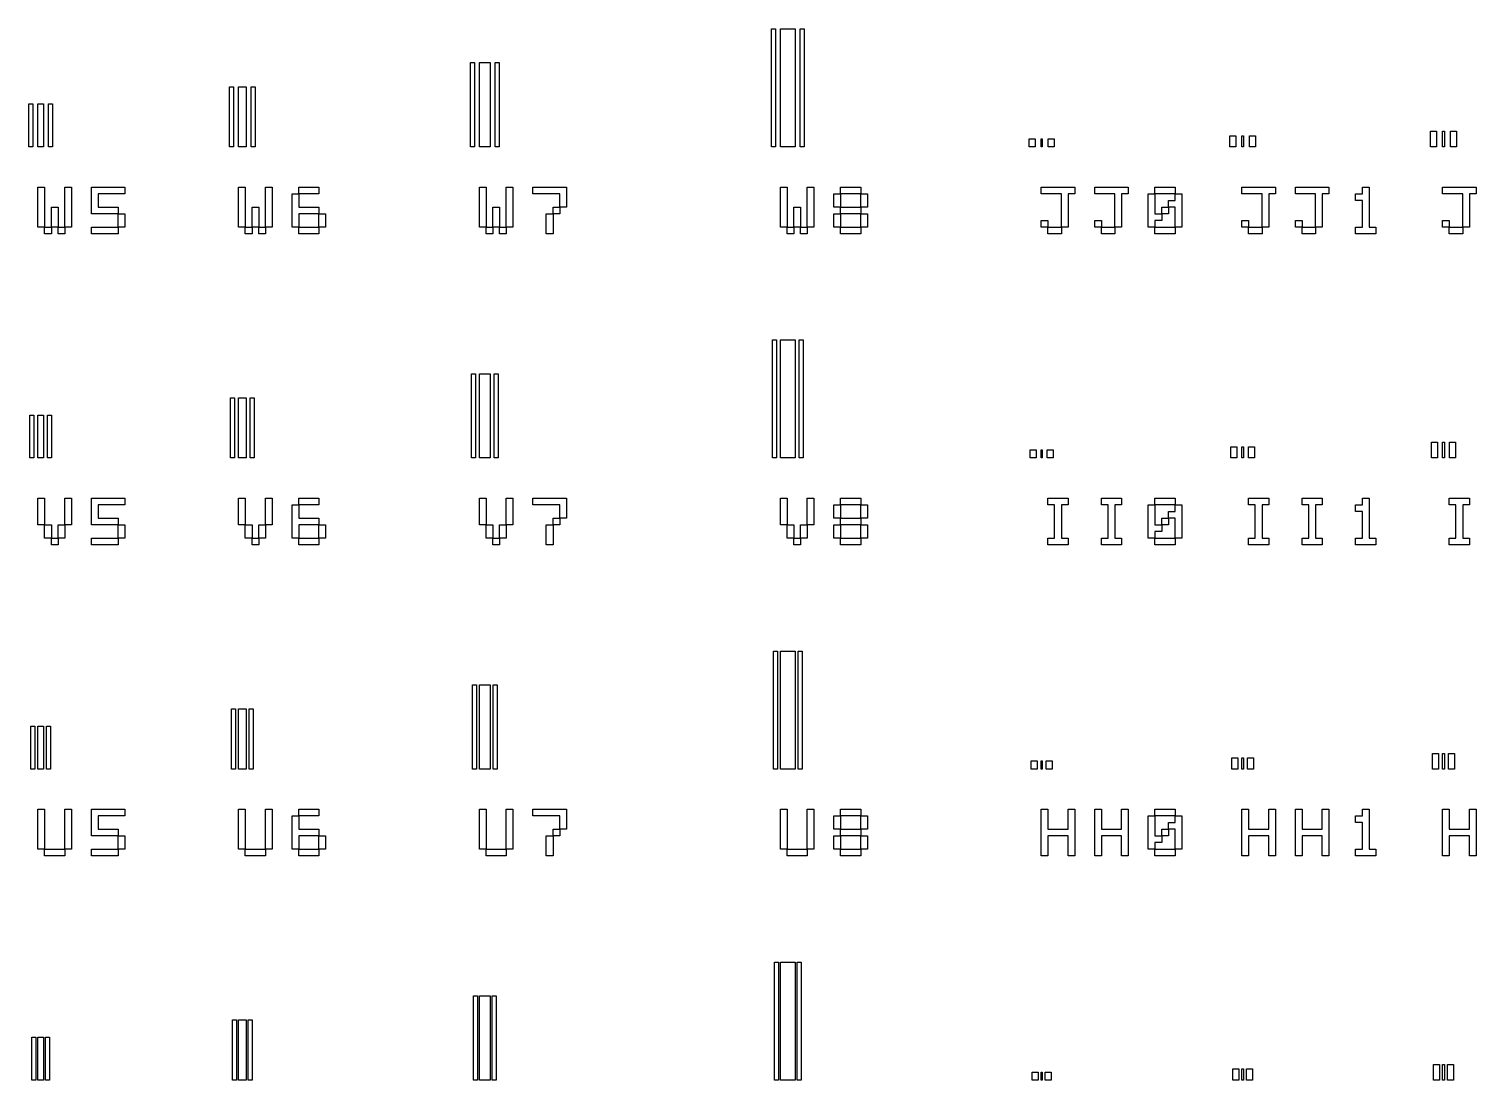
# Model space of a CAD drawing. Extents: x 0 to 3000, y 0 to 2000.
# Drawn here: x 1526 to 2247, y 1000 to 1524 of the extents above; entities that cross this region are included whole.
import ezdxf

# ---------------------------------------------------------------- set-up
doc = ezdxf.new("R2010")
doc.units = 0
doc.layers.add('L1D0', color=1, linetype='CONTINUOUS')

msp = doc.modelspace()

# ---------------------------------------------------------------- linework, layer by layer
at = {"layer": 'L1D0'}
for points in [[(1895.5, 1465), (1895.5, 1523.8), (1897.5, 1523.8), (1897.5, 1465)], [(1900, 1465), (1900, 1523.8), (1907.4, 1523.8), (1907.4, 1465)], [(1909.9, 1465), (1909.9, 1523.8), (1911.9, 1523.8), (1911.9, 1465)], [(1745.5, 1465), (1745.5, 1507), (1747.5, 1507), (1747.5, 1465)], [(1750, 1465), (1750, 1507), (1755.3, 1507), (1755.3, 1465)], [(1757.8, 1465), (1757.8, 1507), (1759.8, 1507), (1759.8, 1465)], [(1625.5, 1465), (1625.5, 1495), (1627.5, 1495), (1627.5, 1465)], [(1630, 1465), (1630, 1495), (1633.8, 1495), (1633.8, 1465)], [(1636.3, 1465), (1636.3, 1495), (1638.3, 1495), (1638.3, 1465)], [(1525.5, 1465), (1525.5, 1486.4), (1527.5, 1486.4), (1527.5, 1465)], [(1530, 1465), (1530, 1486.4), (1532.7, 1486.4), (1532.7, 1465)], [(1535.2, 1465), (1535.2, 1486.4), (1537.2, 1486.4), (1537.2, 1465)], [(2224, 1465), (2224, 1472.8), (2227, 1472.8), (2227, 1465)], [(2230, 1465), (2230, 1472.8), (2231, 1472.8), (2231, 1465)], [(2234, 1465), (2234, 1472.8), (2237, 1472.8), (2237, 1465)], [(2024, 1465), (2024, 1469), (2027, 1469), (2027, 1465)], [(2030, 1465), (2030, 1469), (2030.5, 1469), (2030.5, 1465)], [(2033.5, 1465), (2033.5, 1469), (2036.5, 1469), (2036.5, 1465)], [(2124, 1465), (2124, 1470.6), (2127, 1470.6), (2127, 1465)], [(2130, 1465), (2130, 1470.6), (2130.7, 1470.6), (2130.7, 1465)], [(2133.7, 1465), (2133.7, 1470.6), (2136.7, 1470.6), (2136.7, 1465)], [(1530, 1425), (1530, 1428.333), (1530, 1431.667), (1530, 1435), (1530, 1438.333), (1530, 1441.667), (1530, 1445), (1533.333, 1445), (1533.333, 1441.667), (1533.333, 1438.333), (1533.333, 1435), (1533.333, 1431.667), (1533.333, 1428.333), (1533.333, 1425)], [(1543.333, 1425), (1543.333, 1428.333), (1543.333, 1431.667), (1543.333, 1435), (1543.333, 1438.333), (1543.333, 1441.667), (1543.333, 1445), (1546.667, 1445), (1546.667, 1441.667), (1546.667, 1438.333), (1546.667, 1435), (1546.667, 1431.667), (1546.667, 1428.333), (1546.667, 1425)], [(1556.667, 1431.667), (1556.667, 1435), (1556.667, 1438.333), (1556.667, 1441.667), (1556.667, 1445), (1560, 1445), (1563.333, 1445), (1566.667, 1445), (1570, 1445), (1573.333, 1445), (1573.333, 1441.667), (1570, 1441.667), (1566.667, 1441.667), (1563.333, 1441.667), (1560, 1441.667), (1560, 1438.333), (1560, 1435), (1563.333, 1435), (1566.667, 1435), (1570, 1435), (1570, 1431.667), (1566.667, 1431.667), (1563.333, 1431.667), (1560, 1431.667)], [(1630, 1425), (1630, 1428.333), (1630, 1431.667), (1630, 1435), (1630, 1438.333), (1630, 1441.667), (1630, 1445), (1633.333, 1445), (1633.333, 1441.667), (1633.333, 1438.333), (1633.333, 1435), (1633.333, 1431.667), (1633.333, 1428.333), (1633.333, 1425)], [(1643.333, 1425), (1643.333, 1428.333), (1643.333, 1431.667), (1643.333, 1435), (1643.333, 1438.333), (1643.333, 1441.667), (1643.333, 1445), (1646.667, 1445), (1646.667, 1441.667), (1646.667, 1438.333), (1646.667, 1435), (1646.667, 1431.667), (1646.667, 1428.333), (1646.667, 1425)], [(1660, 1441.667), (1660, 1445), (1663.333, 1445), (1666.667, 1445), (1670, 1445), (1670, 1441.667), (1666.667, 1441.667), (1663.333, 1441.667)], [(1750, 1425), (1750, 1428.333), (1750, 1431.667), (1750, 1435), (1750, 1438.333), (1750, 1441.667), (1750, 1445), (1753.333, 1445), (1753.333, 1441.667), (1753.333, 1438.333), (1753.333, 1435), (1753.333, 1431.667), (1753.333, 1428.333), (1753.333, 1425)], [(1763.333, 1425), (1763.333, 1428.333), (1763.333, 1431.667), (1763.333, 1435), (1763.333, 1438.333), (1763.333, 1441.667), (1763.333, 1445), (1766.667, 1445), (1766.667, 1441.667), (1766.667, 1438.333), (1766.667, 1435), (1766.667, 1431.667), (1766.667, 1428.333), (1766.667, 1425)], [(1790, 1435), (1790, 1438.333), (1790, 1441.667), (1786.667, 1441.667), (1783.333, 1441.667), (1780, 1441.667), (1776.667, 1441.667), (1776.667, 1445), (1780, 1445), (1783.333, 1445), (1786.667, 1445), (1790, 1445), (1793.333, 1445), (1793.333, 1441.667), (1793.333, 1438.333), (1793.333, 1435)], [(1900, 1425), (1900, 1428.333), (1900, 1431.667), (1900, 1435), (1900, 1438.333), (1900, 1441.667), (1900, 1445), (1903.333, 1445), (1903.333, 1441.667), (1903.333, 1438.333), (1903.333, 1435), (1903.333, 1431.667), (1903.333, 1428.333), (1903.333, 1425)], [(1913.333, 1425), (1913.333, 1428.333), (1913.333, 1431.667), (1913.333, 1435), (1913.333, 1438.333), (1913.333, 1441.667), (1913.333, 1445), (1916.667, 1445), (1916.667, 1441.667), (1916.667, 1438.333), (1916.667, 1435), (1916.667, 1431.667), (1916.667, 1428.333), (1916.667, 1425)], [(1930, 1441.667), (1930, 1445), (1933.333, 1445), (1936.667, 1445), (1940, 1445), (1940, 1441.667), (1936.667, 1441.667), (1933.333, 1441.667)], [(2040, 1425), (2040, 1428.333), (2040, 1431.667), (2040, 1435), (2040, 1438.333), (2040, 1441.667), (2036.667, 1441.667), (2033.333, 1441.667), (2030, 1441.667), (2030, 1445), (2033.333, 1445), (2036.667, 1445), (2040, 1445), (2043.333, 1445), (2046.667, 1445), (2046.667, 1441.667), (2043.333, 1441.667), (2043.333, 1438.333), (2043.333, 1435), (2043.333, 1431.667), (2043.333, 1428.333), (2043.333, 1425)], [(2066.667, 1425), (2066.667, 1428.333), (2066.667, 1431.667), (2066.667, 1435), (2066.667, 1438.333), (2066.667, 1441.667), (2063.333, 1441.667), (2060, 1441.667), (2056.667, 1441.667), (2056.667, 1445), (2060, 1445), (2063.333, 1445), (2066.667, 1445), (2070, 1445), (2073.333, 1445), (2073.333, 1441.667), (2070, 1441.667), (2070, 1438.333), (2070, 1435), (2070, 1431.667), (2070, 1428.333), (2070, 1425)], [(2086.667, 1441.667), (2086.667, 1445), (2090, 1445), (2093.333, 1445), (2096.667, 1445), (2096.667, 1441.667), (2093.333, 1441.667), (2090, 1441.667)], [(2140, 1425), (2140, 1428.333), (2140, 1431.667), (2140, 1435), (2140, 1438.333), (2140, 1441.667), (2136.667, 1441.667), (2133.333, 1441.667), (2130, 1441.667), (2130, 1445), (2133.333, 1445), (2136.667, 1445), (2140, 1445), (2143.333, 1445), (2146.667, 1445), (2146.667, 1441.667), (2143.333, 1441.667), (2143.333, 1438.333), (2143.333, 1435), (2143.333, 1431.667), (2143.333, 1428.333), (2143.333, 1425)], [(2166.667, 1425), (2166.667, 1428.333), (2166.667, 1431.667), (2166.667, 1435), (2166.667, 1438.333), (2166.667, 1441.667), (2163.333, 1441.667), (2160, 1441.667), (2156.667, 1441.667), (2156.667, 1445), (2160, 1445), (2163.333, 1445), (2166.667, 1445), (2170, 1445), (2173.333, 1445), (2173.333, 1441.667), (2170, 1441.667), (2170, 1438.333), (2170, 1435), (2170, 1431.667), (2170, 1428.333), (2170, 1425)], [(2186.667, 1421.667), (2186.667, 1425), (2190, 1425), (2190, 1428.333), (2190, 1431.667), (2190, 1435), (2190, 1438.333), (2186.667, 1438.333), (2186.667, 1441.667), (2190, 1441.667), (2190, 1445), (2193.333, 1445), (2193.333, 1441.667), (2193.333, 1438.333), (2193.333, 1435), (2193.333, 1431.667), (2193.333, 1428.333), (2193.333, 1425), (2196.667, 1425), (2196.667, 1421.667), (2193.333, 1421.667), (2190, 1421.667)], [(2240, 1425), (2240, 1428.333), (2240, 1431.667), (2240, 1435), (2240, 1438.333), (2240, 1441.667), (2236.667, 1441.667), (2233.333, 1441.667), (2230, 1441.667), (2230, 1445), (2233.333, 1445), (2236.667, 1445), (2240, 1445), (2243.333, 1445), (2246.667, 1445), (2246.667, 1441.667), (2243.333, 1441.667), (2243.333, 1438.333), (2243.333, 1435), (2243.333, 1431.667), (2243.333, 1428.333), (2243.333, 1425)], [(1656.667, 1425), (1656.667, 1428.333), (1656.667, 1431.667), (1656.667, 1435), (1656.667, 1438.333), (1656.667, 1441.667), (1660, 1441.667), (1660, 1438.333), (1660, 1435), (1663.333, 1435), (1666.667, 1435), (1670, 1435), (1670, 1431.667), (1666.667, 1431.667), (1663.333, 1431.667), (1660, 1431.667), (1660, 1428.333), (1660, 1425)], [(1926.667, 1435), (1926.667, 1438.333), (1926.667, 1441.667), (1930, 1441.667), (1930, 1438.333), (1930, 1435)], [(1940, 1435), (1940, 1438.333), (1940, 1441.667), (1943.333, 1441.667), (1943.333, 1438.333), (1943.333, 1435)], [(2083.333, 1425), (2083.333, 1428.333), (2083.333, 1431.667), (2083.333, 1435), (2083.333, 1438.333), (2083.333, 1441.667), (2086.667, 1441.667), (2086.667, 1438.333), (2086.667, 1435), (2086.667, 1431.667), (2090, 1431.667), (2090, 1428.333), (2086.667, 1428.333), (2086.667, 1425)], [(2096.667, 1425), (2096.667, 1428.333), (2096.667, 1431.667), (2096.667, 1435), (2093.333, 1435), (2093.333, 1438.333), (2096.667, 1438.333), (2096.667, 1441.667), (2100, 1441.667), (2100, 1438.333), (2100, 1435), (2100, 1431.667), (2100, 1428.333), (2100, 1425)], [(1536.667, 1425), (1536.667, 1428.333), (1536.667, 1431.667), (1536.667, 1435), (1540, 1435), (1540, 1431.667), (1540, 1428.333), (1540, 1425)], [(1570, 1425), (1570, 1428.333), (1570, 1431.667), (1573.333, 1431.667), (1573.333, 1428.333), (1573.333, 1425)], [(1636.667, 1425), (1636.667, 1428.333), (1636.667, 1431.667), (1636.667, 1435), (1640, 1435), (1640, 1431.667), (1640, 1428.333), (1640, 1425)], [(1670, 1425), (1670, 1428.333), (1670, 1431.667), (1673.333, 1431.667), (1673.333, 1428.333), (1673.333, 1425)], [(1756.667, 1425), (1756.667, 1428.333), (1756.667, 1431.667), (1756.667, 1435), (1760, 1435), (1760, 1431.667), (1760, 1428.333), (1760, 1425)], [(1783.333, 1421.667), (1783.333, 1425), (1783.333, 1428.333), (1783.333, 1431.667), (1786.667, 1431.667), (1786.667, 1428.333), (1786.667, 1425), (1786.667, 1421.667)], [(1786.667, 1431.667), (1786.667, 1435), (1790, 1435), (1790, 1431.667)], [(1906.667, 1425), (1906.667, 1428.333), (1906.667, 1431.667), (1906.667, 1435), (1910, 1435), (1910, 1431.667), (1910, 1428.333), (1910, 1425)], [(1926.667, 1425), (1926.667, 1428.333), (1926.667, 1431.667), (1930, 1431.667), (1930, 1428.333), (1930, 1425)], [(1930, 1431.667), (1930, 1435), (1933.333, 1435), (1936.667, 1435), (1940, 1435), (1940, 1431.667), (1936.667, 1431.667), (1933.333, 1431.667)], [(1940, 1425), (1940, 1428.333), (1940, 1431.667), (1943.333, 1431.667), (1943.333, 1428.333), (1943.333, 1425)], [(2030, 1425), (2030, 1428.333), (2033.333, 1428.333), (2033.333, 1425)], [(2056.667, 1425), (2056.667, 1428.333), (2060, 1428.333), (2060, 1425)], [(2090, 1431.667), (2090, 1435), (2093.333, 1435), (2093.333, 1431.667)], [(2130, 1425), (2130, 1428.333), (2133.333, 1428.333), (2133.333, 1425)], [(2156.667, 1425), (2156.667, 1428.333), (2160, 1428.333), (2160, 1425)], [(2230, 1425), (2230, 1428.333), (2233.333, 1428.333), (2233.333, 1425)], [(1533.333, 1421.667), (1533.333, 1425), (1536.667, 1425), (1536.667, 1421.667)], [(1540, 1421.667), (1540, 1425), (1543.333, 1425), (1543.333, 1421.667)], [(1556.667, 1421.667), (1556.667, 1425), (1560, 1425), (1563.333, 1425), (1566.667, 1425), (1570, 1425), (1570, 1421.667), (1566.667, 1421.667), (1563.333, 1421.667), (1560, 1421.667)], [(1633.333, 1421.667), (1633.333, 1425), (1636.667, 1425), (1636.667, 1421.667)], [(1640, 1421.667), (1640, 1425), (1643.333, 1425), (1643.333, 1421.667)], [(1660, 1421.667), (1660, 1425), (1663.333, 1425), (1666.667, 1425), (1670, 1425), (1670, 1421.667), (1666.667, 1421.667), (1663.333, 1421.667)], [(1753.333, 1421.667), (1753.333, 1425), (1756.667, 1425), (1756.667, 1421.667)], [(1760, 1421.667), (1760, 1425), (1763.333, 1425), (1763.333, 1421.667)], [(1903.333, 1421.667), (1903.333, 1425), (1906.667, 1425), (1906.667, 1421.667)], [(1910, 1421.667), (1910, 1425), (1913.333, 1425), (1913.333, 1421.667)], [(1930, 1421.667), (1930, 1425), (1933.333, 1425), (1936.667, 1425), (1940, 1425), (1940, 1421.667), (1936.667, 1421.667), (1933.333, 1421.667)], [(2033.333, 1421.667), (2033.333, 1425), (2036.667, 1425), (2040, 1425), (2040, 1421.667), (2036.667, 1421.667)], [(2060, 1421.667), (2060, 1425), (2063.333, 1425), (2066.667, 1425), (2066.667, 1421.667), (2063.333, 1421.667)], [(2086.667, 1421.667), (2086.667, 1425), (2090, 1425), (2093.333, 1425), (2096.667, 1425), (2096.667, 1421.667), (2093.333, 1421.667), (2090, 1421.667)], [(2133.333, 1421.667), (2133.333, 1425), (2136.667, 1425), (2140, 1425), (2140, 1421.667), (2136.667, 1421.667)], [(2160, 1421.667), (2160, 1425), (2163.333, 1425), (2166.667, 1425), (2166.667, 1421.667), (2163.333, 1421.667)], [(2233.333, 1421.667), (2233.333, 1425), (2236.667, 1425), (2240, 1425), (2240, 1421.667), (2236.667, 1421.667)], [(1896, 1310), (1896, 1368.8), (1898, 1368.8), (1898, 1310)], [(1900, 1310), (1900, 1368.8), (1907.4, 1368.8), (1907.4, 1310)], [(1909.4, 1310), (1909.4, 1368.8), (1911.4, 1368.8), (1911.4, 1310)], [(1746, 1310), (1746, 1352), (1748, 1352), (1748, 1310)], [(1750, 1310), (1750, 1352), (1755.3, 1352), (1755.3, 1310)], [(1757.3, 1310), (1757.3, 1352), (1759.3, 1352), (1759.3, 1310)], [(1626, 1310), (1626, 1340), (1628, 1340), (1628, 1310)], [(1630, 1310), (1630, 1340), (1633.8, 1340), (1633.8, 1310)], [(1635.8, 1310), (1635.8, 1340), (1637.8, 1340), (1637.8, 1310)], [(1526, 1310), (1526, 1331.4), (1528, 1331.4), (1528, 1310)], [(1530, 1310), (1530, 1331.4), (1532.7, 1331.4), (1532.7, 1310)], [(1534.7, 1310), (1534.7, 1331.4), (1536.7, 1331.4), (1536.7, 1310)], [(2024.5, 1310), (2024.5, 1314), (2027.5, 1314), (2027.5, 1310)], [(2030, 1310), (2030, 1314), (2030.5, 1314), (2030.5, 1310)], [(2033, 1310), (2033, 1314), (2036, 1314), (2036, 1310)], [(2124.5, 1310), (2124.5, 1315.6), (2127.5, 1315.6), (2127.5, 1310)], [(2130, 1310), (2130, 1315.6), (2130.7, 1315.6), (2130.7, 1310)], [(2133.2, 1310), (2133.2, 1315.6), (2136.2, 1315.6), (2136.2, 1310)], [(2224.5, 1310), (2224.5, 1317.8), (2227.5, 1317.8), (2227.5, 1310)], [(2230, 1310), (2230, 1317.8), (2231, 1317.8), (2231, 1310)], [(2233.5, 1310), (2233.5, 1317.8), (2236.5, 1317.8), (2236.5, 1310)], [(1530, 1276.667), (1530, 1280), (1530, 1283.333), (1530, 1286.667), (1530, 1290), (1533.333, 1290), (1533.333, 1286.667), (1533.333, 1283.333), (1533.333, 1280), (1533.333, 1276.667)], [(1543.333, 1276.667), (1543.333, 1280), (1543.333, 1283.333), (1543.333, 1286.667), (1543.333, 1290), (1546.667, 1290), (1546.667, 1286.667), (1546.667, 1283.333), (1546.667, 1280), (1546.667, 1276.667)], [(1556.667, 1276.667), (1556.667, 1280), (1556.667, 1283.333), (1556.667, 1286.667), (1556.667, 1290), (1560, 1290), (1563.333, 1290), (1566.667, 1290), (1570, 1290), (1573.333, 1290), (1573.333, 1286.667), (1570, 1286.667), (1566.667, 1286.667), (1563.333, 1286.667), (1560, 1286.667), (1560, 1283.333), (1560, 1280), (1563.333, 1280), (1566.667, 1280), (1570, 1280), (1570, 1276.667), (1566.667, 1276.667), (1563.333, 1276.667), (1560, 1276.667)], [(1630, 1276.667), (1630, 1280), (1630, 1283.333), (1630, 1286.667), (1630, 1290), (1633.333, 1290), (1633.333, 1286.667), (1633.333, 1283.333), (1633.333, 1280), (1633.333, 1276.667)], [(1643.333, 1276.667), (1643.333, 1280), (1643.333, 1283.333), (1643.333, 1286.667), (1643.333, 1290), (1646.667, 1290), (1646.667, 1286.667), (1646.667, 1283.333), (1646.667, 1280), (1646.667, 1276.667)], [(1656.667, 1270), (1656.667, 1273.333), (1656.667, 1276.667), (1656.667, 1280), (1656.667, 1283.333), (1656.667, 1286.667), (1660, 1286.667), (1660, 1283.333), (1660, 1280), (1663.333, 1280), (1666.667, 1280), (1670, 1280), (1670, 1276.667), (1666.667, 1276.667), (1663.333, 1276.667), (1660, 1276.667), (1660, 1273.333), (1660, 1270)], [(1660, 1286.667), (1660, 1290), (1663.333, 1290), (1666.667, 1290), (1670, 1290), (1670, 1286.667), (1666.667, 1286.667), (1663.333, 1286.667)], [(1750, 1276.667), (1750, 1280), (1750, 1283.333), (1750, 1286.667), (1750, 1290), (1753.333, 1290), (1753.333, 1286.667), (1753.333, 1283.333), (1753.333, 1280), (1753.333, 1276.667)], [(1763.333, 1276.667), (1763.333, 1280), (1763.333, 1283.333), (1763.333, 1286.667), (1763.333, 1290), (1766.667, 1290), (1766.667, 1286.667), (1766.667, 1283.333), (1766.667, 1280), (1766.667, 1276.667)], [(1790, 1280), (1790, 1283.333), (1790, 1286.667), (1786.667, 1286.667), (1783.333, 1286.667), (1780, 1286.667), (1776.667, 1286.667), (1776.667, 1290), (1780, 1290), (1783.333, 1290), (1786.667, 1290), (1790, 1290), (1793.333, 1290), (1793.333, 1286.667), (1793.333, 1283.333), (1793.333, 1280)], [(1900, 1276.667), (1900, 1280), (1900, 1283.333), (1900, 1286.667), (1900, 1290), (1903.333, 1290), (1903.333, 1286.667), (1903.333, 1283.333), (1903.333, 1280), (1903.333, 1276.667)], [(1913.333, 1276.667), (1913.333, 1280), (1913.333, 1283.333), (1913.333, 1286.667), (1913.333, 1290), (1916.667, 1290), (1916.667, 1286.667), (1916.667, 1283.333), (1916.667, 1280), (1916.667, 1276.667)], [(1926.667, 1280), (1926.667, 1283.333), (1926.667, 1286.667), (1930, 1286.667), (1930, 1283.333), (1930, 1280)], [(1930, 1286.667), (1930, 1290), (1933.333, 1290), (1936.667, 1290), (1940, 1290), (1940, 1286.667), (1936.667, 1286.667), (1933.333, 1286.667)], [(1940, 1280), (1940, 1283.333), (1940, 1286.667), (1943.333, 1286.667), (1943.333, 1283.333), (1943.333, 1280)], [(2033.333, 1266.667), (2033.333, 1270), (2036.667, 1270), (2036.667, 1273.333), (2036.667, 1276.667), (2036.667, 1280), (2036.667, 1283.333), (2036.667, 1286.667), (2033.333, 1286.667), (2033.333, 1290), (2036.667, 1290), (2040, 1290), (2043.333, 1290), (2043.333, 1286.667), (2040, 1286.667), (2040, 1283.333), (2040, 1280), (2040, 1276.667), (2040, 1273.333), (2040, 1270), (2043.333, 1270), (2043.333, 1266.667), (2040, 1266.667), (2036.667, 1266.667)], [(2060, 1266.667), (2060, 1270), (2063.333, 1270), (2063.333, 1273.333), (2063.333, 1276.667), (2063.333, 1280), (2063.333, 1283.333), (2063.333, 1286.667), (2060, 1286.667), (2060, 1290), (2063.333, 1290), (2066.667, 1290), (2070, 1290), (2070, 1286.667), (2066.667, 1286.667), (2066.667, 1283.333), (2066.667, 1280), (2066.667, 1276.667), (2066.667, 1273.333), (2066.667, 1270), (2070, 1270), (2070, 1266.667), (2066.667, 1266.667), (2063.333, 1266.667)], [(2083.333, 1270), (2083.333, 1273.333), (2083.333, 1276.667), (2083.333, 1280), (2083.333, 1283.333), (2083.333, 1286.667), (2086.667, 1286.667), (2086.667, 1283.333), (2086.667, 1280), (2086.667, 1276.667), (2090, 1276.667), (2090, 1273.333), (2086.667, 1273.333), (2086.667, 1270)], [(2086.667, 1286.667), (2086.667, 1290), (2090, 1290), (2093.333, 1290), (2096.667, 1290), (2096.667, 1286.667), (2093.333, 1286.667), (2090, 1286.667)], [(2096.667, 1270), (2096.667, 1273.333), (2096.667, 1276.667), (2096.667, 1280), (2093.333, 1280), (2093.333, 1283.333), (2096.667, 1283.333), (2096.667, 1286.667), (2100, 1286.667), (2100, 1283.333), (2100, 1280), (2100, 1276.667), (2100, 1273.333), (2100, 1270)], [(2133.333, 1266.667), (2133.333, 1270), (2136.667, 1270), (2136.667, 1273.333), (2136.667, 1276.667), (2136.667, 1280), (2136.667, 1283.333), (2136.667, 1286.667), (2133.333, 1286.667), (2133.333, 1290), (2136.667, 1290), (2140, 1290), (2143.333, 1290), (2143.333, 1286.667), (2140, 1286.667), (2140, 1283.333), (2140, 1280), (2140, 1276.667), (2140, 1273.333), (2140, 1270), (2143.333, 1270), (2143.333, 1266.667), (2140, 1266.667), (2136.667, 1266.667)], [(2160, 1266.667), (2160, 1270), (2163.333, 1270), (2163.333, 1273.333), (2163.333, 1276.667), (2163.333, 1280), (2163.333, 1283.333), (2163.333, 1286.667), (2160, 1286.667), (2160, 1290), (2163.333, 1290), (2166.667, 1290), (2170, 1290), (2170, 1286.667), (2166.667, 1286.667), (2166.667, 1283.333), (2166.667, 1280), (2166.667, 1276.667), (2166.667, 1273.333), (2166.667, 1270), (2170, 1270), (2170, 1266.667), (2166.667, 1266.667), (2163.333, 1266.667)], [(2186.667, 1266.667), (2186.667, 1270), (2190, 1270), (2190, 1273.333), (2190, 1276.667), (2190, 1280), (2190, 1283.333), (2186.667, 1283.333), (2186.667, 1286.667), (2190, 1286.667), (2190, 1290), (2193.333, 1290), (2193.333, 1286.667), (2193.333, 1283.333), (2193.333, 1280), (2193.333, 1276.667), (2193.333, 1273.333), (2193.333, 1270), (2196.667, 1270), (2196.667, 1266.667), (2193.333, 1266.667), (2190, 1266.667)], [(2233.333, 1266.667), (2233.333, 1270), (2236.667, 1270), (2236.667, 1273.333), (2236.667, 1276.667), (2236.667, 1280), (2236.667, 1283.333), (2236.667, 1286.667), (2233.333, 1286.667), (2233.333, 1290), (2236.667, 1290), (2240, 1290), (2243.333, 1290), (2243.333, 1286.667), (2240, 1286.667), (2240, 1283.333), (2240, 1280), (2240, 1276.667), (2240, 1273.333), (2240, 1270), (2243.333, 1270), (2243.333, 1266.667), (2240, 1266.667), (2236.667, 1266.667)], [(1533.333, 1270), (1533.333, 1273.333), (1533.333, 1276.667), (1536.667, 1276.667), (1536.667, 1273.333), (1536.667, 1270)], [(1540, 1270), (1540, 1273.333), (1540, 1276.667), (1543.333, 1276.667), (1543.333, 1273.333), (1543.333, 1270)], [(1570, 1270), (1570, 1273.333), (1570, 1276.667), (1573.333, 1276.667), (1573.333, 1273.333), (1573.333, 1270)], [(1633.333, 1270), (1633.333, 1273.333), (1633.333, 1276.667), (1636.667, 1276.667), (1636.667, 1273.333), (1636.667, 1270)], [(1640, 1270), (1640, 1273.333), (1640, 1276.667), (1643.333, 1276.667), (1643.333, 1273.333), (1643.333, 1270)], [(1670, 1270), (1670, 1273.333), (1670, 1276.667), (1673.333, 1276.667), (1673.333, 1273.333), (1673.333, 1270)], [(1753.333, 1270), (1753.333, 1273.333), (1753.333, 1276.667), (1756.667, 1276.667), (1756.667, 1273.333), (1756.667, 1270)], [(1760, 1270), (1760, 1273.333), (1760, 1276.667), (1763.333, 1276.667), (1763.333, 1273.333), (1763.333, 1270)], [(1783.333, 1266.667), (1783.333, 1270), (1783.333, 1273.333), (1783.333, 1276.667), (1786.667, 1276.667), (1786.667, 1273.333), (1786.667, 1270), (1786.667, 1266.667)], [(1786.667, 1276.667), (1786.667, 1280), (1790, 1280), (1790, 1276.667)], [(1903.333, 1270), (1903.333, 1273.333), (1903.333, 1276.667), (1906.667, 1276.667), (1906.667, 1273.333), (1906.667, 1270)], [(1910, 1270), (1910, 1273.333), (1910, 1276.667), (1913.333, 1276.667), (1913.333, 1273.333), (1913.333, 1270)], [(1926.667, 1270), (1926.667, 1273.333), (1926.667, 1276.667), (1930, 1276.667), (1930, 1273.333), (1930, 1270)], [(1930, 1276.667), (1930, 1280), (1933.333, 1280), (1936.667, 1280), (1940, 1280), (1940, 1276.667), (1936.667, 1276.667), (1933.333, 1276.667)], [(1940, 1270), (1940, 1273.333), (1940, 1276.667), (1943.333, 1276.667), (1943.333, 1273.333), (1943.333, 1270)], [(2090, 1276.667), (2090, 1280), (2093.333, 1280), (2093.333, 1276.667)], [(1536.667, 1266.667), (1536.667, 1270), (1540, 1270), (1540, 1266.667)], [(1556.667, 1266.667), (1556.667, 1270), (1560, 1270), (1563.333, 1270), (1566.667, 1270), (1570, 1270), (1570, 1266.667), (1566.667, 1266.667), (1563.333, 1266.667), (1560, 1266.667)], [(1636.667, 1266.667), (1636.667, 1270), (1640, 1270), (1640, 1266.667)], [(1660, 1266.667), (1660, 1270), (1663.333, 1270), (1666.667, 1270), (1670, 1270), (1670, 1266.667), (1666.667, 1266.667), (1663.333, 1266.667)], [(1756.667, 1266.667), (1756.667, 1270), (1760, 1270), (1760, 1266.667)], [(1906.667, 1266.667), (1906.667, 1270), (1910, 1270), (1910, 1266.667)], [(1930, 1266.667), (1930, 1270), (1933.333, 1270), (1936.667, 1270), (1940, 1270), (1940, 1266.667), (1936.667, 1266.667), (1933.333, 1266.667)], [(2086.667, 1266.667), (2086.667, 1270), (2090, 1270), (2093.333, 1270), (2096.667, 1270), (2096.667, 1266.667), (2093.333, 1266.667), (2090, 1266.667)], [(1896.5, 1155), (1896.5, 1213.8), (1898.5, 1213.8), (1898.5, 1155)], [(1900, 1155), (1900, 1213.8), (1907.4, 1213.8), (1907.4, 1155)], [(1908.9, 1155), (1908.9, 1213.8), (1910.9, 1213.8), (1910.9, 1155)], [(1746.5, 1155), (1746.5, 1197), (1748.5, 1197), (1748.5, 1155)], [(1750, 1155), (1750, 1197), (1755.3, 1197), (1755.3, 1155)], [(1756.8, 1155), (1756.8, 1197), (1758.8, 1197), (1758.8, 1155)], [(1626.5, 1155), (1626.5, 1185), (1628.5, 1185), (1628.5, 1155)], [(1630, 1155), (1630, 1185), (1633.8, 1185), (1633.8, 1155)], [(1635.3, 1155), (1635.3, 1185), (1637.3, 1185), (1637.3, 1155)], [(1526.5, 1155), (1526.5, 1176.4), (1528.5, 1176.4), (1528.5, 1155)], [(1530, 1155), (1530, 1176.4), (1532.7, 1176.4), (1532.7, 1155)], [(1534.2, 1155), (1534.2, 1176.4), (1536.2, 1176.4), (1536.2, 1155)], [(2225, 1155), (2225, 1162.8), (2228, 1162.8), (2228, 1155)], [(2230, 1155), (2230, 1162.8), (2231, 1162.8), (2231, 1155)], [(2233, 1155), (2233, 1162.8), (2236, 1162.8), (2236, 1155)], [(2025, 1155), (2025, 1159), (2028, 1159), (2028, 1155)], [(2030, 1155), (2030, 1159), (2030.5, 1159), (2030.5, 1155)], [(2032.5, 1155), (2032.5, 1159), (2035.5, 1159), (2035.5, 1155)], [(2125, 1155), (2125, 1160.6), (2128, 1160.6), (2128, 1155)], [(2130, 1155), (2130, 1160.6), (2130.7, 1160.6), (2130.7, 1155)], [(2132.7, 1155), (2132.7, 1160.6), (2135.7, 1160.6), (2135.7, 1155)], [(1530, 1115), (1530, 1118.333), (1530, 1121.667), (1530, 1125), (1530, 1128.333), (1530, 1131.667), (1530, 1135), (1533.333, 1135), (1533.333, 1131.667), (1533.333, 1128.333), (1533.333, 1125), (1533.333, 1121.667), (1533.333, 1118.333), (1533.333, 1115)], [(1543.333, 1115), (1543.333, 1118.333), (1543.333, 1121.667), (1543.333, 1125), (1543.333, 1128.333), (1543.333, 1131.667), (1543.333, 1135), (1546.667, 1135), (1546.667, 1131.667), (1546.667, 1128.333), (1546.667, 1125), (1546.667, 1121.667), (1546.667, 1118.333), (1546.667, 1115)], [(1556.667, 1121.667), (1556.667, 1125), (1556.667, 1128.333), (1556.667, 1131.667), (1556.667, 1135), (1560, 1135), (1563.333, 1135), (1566.667, 1135), (1570, 1135), (1573.333, 1135), (1573.333, 1131.667), (1570, 1131.667), (1566.667, 1131.667), (1563.333, 1131.667), (1560, 1131.667), (1560, 1128.333), (1560, 1125), (1563.333, 1125), (1566.667, 1125), (1570, 1125), (1570, 1121.667), (1566.667, 1121.667), (1563.333, 1121.667), (1560, 1121.667)], [(1630, 1115), (1630, 1118.333), (1630, 1121.667), (1630, 1125), (1630, 1128.333), (1630, 1131.667), (1630, 1135), (1633.333, 1135), (1633.333, 1131.667), (1633.333, 1128.333), (1633.333, 1125), (1633.333, 1121.667), (1633.333, 1118.333), (1633.333, 1115)], [(1643.333, 1115), (1643.333, 1118.333), (1643.333, 1121.667), (1643.333, 1125), (1643.333, 1128.333), (1643.333, 1131.667), (1643.333, 1135), (1646.667, 1135), (1646.667, 1131.667), (1646.667, 1128.333), (1646.667, 1125), (1646.667, 1121.667), (1646.667, 1118.333), (1646.667, 1115)], [(1660, 1131.667), (1660, 1135), (1663.333, 1135), (1666.667, 1135), (1670, 1135), (1670, 1131.667), (1666.667, 1131.667), (1663.333, 1131.667)], [(1750, 1115), (1750, 1118.333), (1750, 1121.667), (1750, 1125), (1750, 1128.333), (1750, 1131.667), (1750, 1135), (1753.333, 1135), (1753.333, 1131.667), (1753.333, 1128.333), (1753.333, 1125), (1753.333, 1121.667), (1753.333, 1118.333), (1753.333, 1115)], [(1763.333, 1115), (1763.333, 1118.333), (1763.333, 1121.667), (1763.333, 1125), (1763.333, 1128.333), (1763.333, 1131.667), (1763.333, 1135), (1766.667, 1135), (1766.667, 1131.667), (1766.667, 1128.333), (1766.667, 1125), (1766.667, 1121.667), (1766.667, 1118.333), (1766.667, 1115)], [(1790, 1125), (1790, 1128.333), (1790, 1131.667), (1786.667, 1131.667), (1783.333, 1131.667), (1780, 1131.667), (1776.667, 1131.667), (1776.667, 1135), (1780, 1135), (1783.333, 1135), (1786.667, 1135), (1790, 1135), (1793.333, 1135), (1793.333, 1131.667), (1793.333, 1128.333), (1793.333, 1125)], [(1900, 1115), (1900, 1118.333), (1900, 1121.667), (1900, 1125), (1900, 1128.333), (1900, 1131.667), (1900, 1135), (1903.333, 1135), (1903.333, 1131.667), (1903.333, 1128.333), (1903.333, 1125), (1903.333, 1121.667), (1903.333, 1118.333), (1903.333, 1115)], [(1913.333, 1115), (1913.333, 1118.333), (1913.333, 1121.667), (1913.333, 1125), (1913.333, 1128.333), (1913.333, 1131.667), (1913.333, 1135), (1916.667, 1135), (1916.667, 1131.667), (1916.667, 1128.333), (1916.667, 1125), (1916.667, 1121.667), (1916.667, 1118.333), (1916.667, 1115)], [(1930, 1131.667), (1930, 1135), (1933.333, 1135), (1936.667, 1135), (1940, 1135), (1940, 1131.667), (1936.667, 1131.667), (1933.333, 1131.667)], [(2030, 1111.667), (2030, 1115), (2030, 1118.333), (2030, 1121.667), (2030, 1125), (2030, 1128.333), (2030, 1131.667), (2030, 1135), (2033.333, 1135), (2033.333, 1131.667), (2033.333, 1128.333), (2033.333, 1125), (2036.667, 1125), (2040, 1125), (2043.333, 1125), (2043.333, 1128.333), (2043.333, 1131.667), (2043.333, 1135), (2046.667, 1135), (2046.667, 1131.667), (2046.667, 1128.333), (2046.667, 1125), (2046.667, 1121.667), (2046.667, 1118.333), (2046.667, 1115), (2046.667, 1111.667), (2043.333, 1111.667), (2043.333, 1115), (2043.333, 1118.333), (2043.333, 1121.667), (2040, 1121.667), (2036.667, 1121.667), (2033.333, 1121.667), (2033.333, 1118.333), (2033.333, 1115), (2033.333, 1111.667)], [(2056.667, 1111.667), (2056.667, 1115), (2056.667, 1118.333), (2056.667, 1121.667), (2056.667, 1125), (2056.667, 1128.333), (2056.667, 1131.667), (2056.667, 1135), (2060, 1135), (2060, 1131.667), (2060, 1128.333), (2060, 1125), (2063.333, 1125), (2066.667, 1125), (2070, 1125), (2070, 1128.333), (2070, 1131.667), (2070, 1135), (2073.333, 1135), (2073.333, 1131.667), (2073.333, 1128.333), (2073.333, 1125), (2073.333, 1121.667), (2073.333, 1118.333), (2073.333, 1115), (2073.333, 1111.667), (2070, 1111.667), (2070, 1115), (2070, 1118.333), (2070, 1121.667), (2066.667, 1121.667), (2063.333, 1121.667), (2060, 1121.667), (2060, 1118.333), (2060, 1115), (2060, 1111.667)], [(2086.667, 1131.667), (2086.667, 1135), (2090, 1135), (2093.333, 1135), (2096.667, 1135), (2096.667, 1131.667), (2093.333, 1131.667), (2090, 1131.667)], [(2130, 1111.667), (2130, 1115), (2130, 1118.333), (2130, 1121.667), (2130, 1125), (2130, 1128.333), (2130, 1131.667), (2130, 1135), (2133.333, 1135), (2133.333, 1131.667), (2133.333, 1128.333), (2133.333, 1125), (2136.667, 1125), (2140, 1125), (2143.333, 1125), (2143.333, 1128.333), (2143.333, 1131.667), (2143.333, 1135), (2146.667, 1135), (2146.667, 1131.667), (2146.667, 1128.333), (2146.667, 1125), (2146.667, 1121.667), (2146.667, 1118.333), (2146.667, 1115), (2146.667, 1111.667), (2143.333, 1111.667), (2143.333, 1115), (2143.333, 1118.333), (2143.333, 1121.667), (2140, 1121.667), (2136.667, 1121.667), (2133.333, 1121.667), (2133.333, 1118.333), (2133.333, 1115), (2133.333, 1111.667)], [(2156.667, 1111.667), (2156.667, 1115), (2156.667, 1118.333), (2156.667, 1121.667), (2156.667, 1125), (2156.667, 1128.333), (2156.667, 1131.667), (2156.667, 1135), (2160, 1135), (2160, 1131.667), (2160, 1128.333), (2160, 1125), (2163.333, 1125), (2166.667, 1125), (2170, 1125), (2170, 1128.333), (2170, 1131.667), (2170, 1135), (2173.333, 1135), (2173.333, 1131.667), (2173.333, 1128.333), (2173.333, 1125), (2173.333, 1121.667), (2173.333, 1118.333), (2173.333, 1115), (2173.333, 1111.667), (2170, 1111.667), (2170, 1115), (2170, 1118.333), (2170, 1121.667), (2166.667, 1121.667), (2163.333, 1121.667), (2160, 1121.667), (2160, 1118.333), (2160, 1115), (2160, 1111.667)], [(2186.667, 1111.667), (2186.667, 1115), (2190, 1115), (2190, 1118.333), (2190, 1121.667), (2190, 1125), (2190, 1128.333), (2186.667, 1128.333), (2186.667, 1131.667), (2190, 1131.667), (2190, 1135), (2193.333, 1135), (2193.333, 1131.667), (2193.333, 1128.333), (2193.333, 1125), (2193.333, 1121.667), (2193.333, 1118.333), (2193.333, 1115), (2196.667, 1115), (2196.667, 1111.667), (2193.333, 1111.667), (2190, 1111.667)], [(2230, 1111.667), (2230, 1115), (2230, 1118.333), (2230, 1121.667), (2230, 1125), (2230, 1128.333), (2230, 1131.667), (2230, 1135), (2233.333, 1135), (2233.333, 1131.667), (2233.333, 1128.333), (2233.333, 1125), (2236.667, 1125), (2240, 1125), (2243.333, 1125), (2243.333, 1128.333), (2243.333, 1131.667), (2243.333, 1135), (2246.667, 1135), (2246.667, 1131.667), (2246.667, 1128.333), (2246.667, 1125), (2246.667, 1121.667), (2246.667, 1118.333), (2246.667, 1115), (2246.667, 1111.667), (2243.333, 1111.667), (2243.333, 1115), (2243.333, 1118.333), (2243.333, 1121.667), (2240, 1121.667), (2236.667, 1121.667), (2233.333, 1121.667), (2233.333, 1118.333), (2233.333, 1115), (2233.333, 1111.667)], [(1656.667, 1115), (1656.667, 1118.333), (1656.667, 1121.667), (1656.667, 1125), (1656.667, 1128.333), (1656.667, 1131.667), (1660, 1131.667), (1660, 1128.333), (1660, 1125), (1663.333, 1125), (1666.667, 1125), (1670, 1125), (1670, 1121.667), (1666.667, 1121.667), (1663.333, 1121.667), (1660, 1121.667), (1660, 1118.333), (1660, 1115)], [(1926.667, 1125), (1926.667, 1128.333), (1926.667, 1131.667), (1930, 1131.667), (1930, 1128.333), (1930, 1125)], [(1940, 1125), (1940, 1128.333), (1940, 1131.667), (1943.333, 1131.667), (1943.333, 1128.333), (1943.333, 1125)], [(2083.333, 1115), (2083.333, 1118.333), (2083.333, 1121.667), (2083.333, 1125), (2083.333, 1128.333), (2083.333, 1131.667), (2086.667, 1131.667), (2086.667, 1128.333), (2086.667, 1125), (2086.667, 1121.667), (2090, 1121.667), (2090, 1118.333), (2086.667, 1118.333), (2086.667, 1115)], [(2096.667, 1115), (2096.667, 1118.333), (2096.667, 1121.667), (2096.667, 1125), (2093.333, 1125), (2093.333, 1128.333), (2096.667, 1128.333), (2096.667, 1131.667), (2100, 1131.667), (2100, 1128.333), (2100, 1125), (2100, 1121.667), (2100, 1118.333), (2100, 1115)], [(1570, 1115), (1570, 1118.333), (1570, 1121.667), (1573.333, 1121.667), (1573.333, 1118.333), (1573.333, 1115)], [(1670, 1115), (1670, 1118.333), (1670, 1121.667), (1673.333, 1121.667), (1673.333, 1118.333), (1673.333, 1115)], [(1783.333, 1111.667), (1783.333, 1115), (1783.333, 1118.333), (1783.333, 1121.667), (1786.667, 1121.667), (1786.667, 1118.333), (1786.667, 1115), (1786.667, 1111.667)], [(1786.667, 1121.667), (1786.667, 1125), (1790, 1125), (1790, 1121.667)], [(1926.667, 1115), (1926.667, 1118.333), (1926.667, 1121.667), (1930, 1121.667), (1930, 1118.333), (1930, 1115)], [(1930, 1121.667), (1930, 1125), (1933.333, 1125), (1936.667, 1125), (1940, 1125), (1940, 1121.667), (1936.667, 1121.667), (1933.333, 1121.667)], [(1940, 1115), (1940, 1118.333), (1940, 1121.667), (1943.333, 1121.667), (1943.333, 1118.333), (1943.333, 1115)], [(2090, 1121.667), (2090, 1125), (2093.333, 1125), (2093.333, 1121.667)], [(1533.333, 1111.667), (1533.333, 1115), (1536.667, 1115), (1540, 1115), (1543.333, 1115), (1543.333, 1111.667), (1540, 1111.667), (1536.667, 1111.667)], [(1556.667, 1111.667), (1556.667, 1115), (1560, 1115), (1563.333, 1115), (1566.667, 1115), (1570, 1115), (1570, 1111.667), (1566.667, 1111.667), (1563.333, 1111.667), (1560, 1111.667)], [(1633.333, 1111.667), (1633.333, 1115), (1636.667, 1115), (1640, 1115), (1643.333, 1115), (1643.333, 1111.667), (1640, 1111.667), (1636.667, 1111.667)], [(1660, 1111.667), (1660, 1115), (1663.333, 1115), (1666.667, 1115), (1670, 1115), (1670, 1111.667), (1666.667, 1111.667), (1663.333, 1111.667)], [(1753.333, 1111.667), (1753.333, 1115), (1756.667, 1115), (1760, 1115), (1763.333, 1115), (1763.333, 1111.667), (1760, 1111.667), (1756.667, 1111.667)], [(1903.333, 1111.667), (1903.333, 1115), (1906.667, 1115), (1910, 1115), (1913.333, 1115), (1913.333, 1111.667), (1910, 1111.667), (1906.667, 1111.667)], [(1930, 1111.667), (1930, 1115), (1933.333, 1115), (1936.667, 1115), (1940, 1115), (1940, 1111.667), (1936.667, 1111.667), (1933.333, 1111.667)], [(2086.667, 1111.667), (2086.667, 1115), (2090, 1115), (2093.333, 1115), (2096.667, 1115), (2096.667, 1111.667), (2093.333, 1111.667), (2090, 1111.667)], [(1897, 1000), (1897, 1058.8), (1899, 1058.8), (1899, 1000)], [(1900, 1000), (1900, 1058.8), (1907.4, 1058.8), (1907.4, 1000)], [(1908.4, 1000), (1908.4, 1058.8), (1910.4, 1058.8), (1910.4, 1000)], [(1747, 1000), (1747, 1042), (1749, 1042), (1749, 1000)], [(1750, 1000), (1750, 1042), (1755.3, 1042), (1755.3, 1000)], [(1756.3, 1000), (1756.3, 1042), (1758.3, 1042), (1758.3, 1000)], [(1627, 1000), (1627, 1030), (1629, 1030), (1629, 1000)], [(1630, 1000), (1630, 1030), (1633.8, 1030), (1633.8, 1000)], [(1634.8, 1000), (1634.8, 1030), (1636.8, 1030), (1636.8, 1000)], [(1527, 1000), (1527, 1021.4), (1529, 1021.4), (1529, 1000)], [(1530, 1000), (1530, 1021.4), (1532.7, 1021.4), (1532.7, 1000)], [(1533.7, 1000), (1533.7, 1021.4), (1535.7, 1021.4), (1535.7, 1000)], [(2025.5, 1000), (2025.5, 1004), (2028.5, 1004), (2028.5, 1000)], [(2030, 1000), (2030, 1004), (2030.5, 1004), (2030.5, 1000)], [(2032, 1000), (2032, 1004), (2035, 1004), (2035, 1000)], [(2125.5, 1000), (2125.5, 1005.6), (2128.5, 1005.6), (2128.5, 1000)], [(2130, 1000), (2130, 1005.6), (2130.7, 1005.6), (2130.7, 1000)], [(2132.2, 1000), (2132.2, 1005.6), (2135.2, 1005.6), (2135.2, 1000)], [(2225.5, 1000), (2225.5, 1007.8), (2228.5, 1007.8), (2228.5, 1000)], [(2230, 1000), (2230, 1007.8), (2231, 1007.8), (2231, 1000)], [(2232.5, 1000), (2232.5, 1007.8), (2235.5, 1007.8), (2235.5, 1000)]]:
    msp.add_lwpolyline(points, close=True, dxfattribs=at)

doc.saveas('drawing.dxf')
